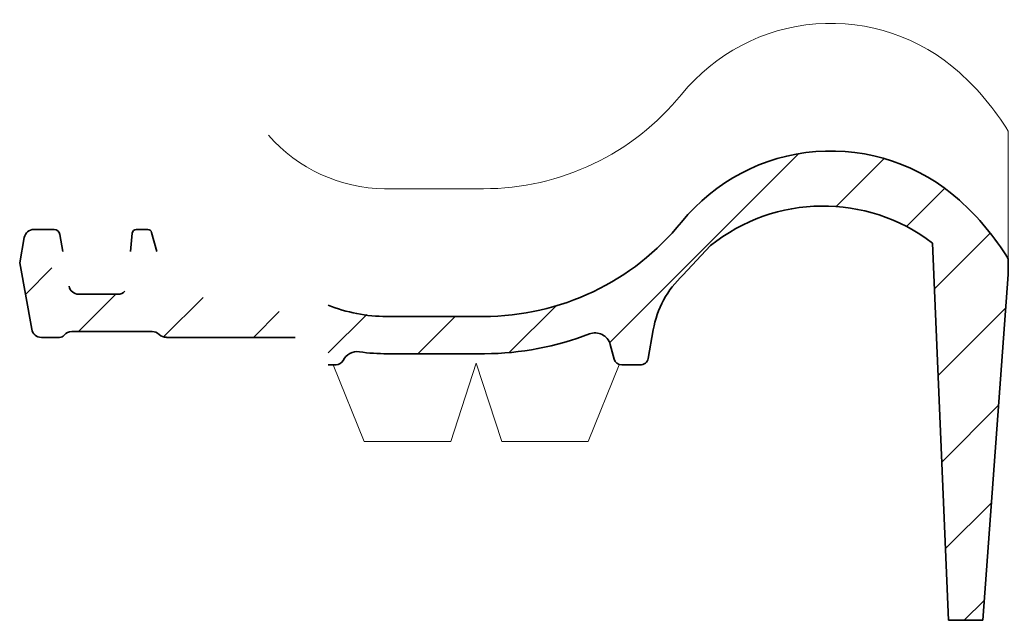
# Model space of a CAD drawing. Header units: metres. Extents: x -136 to 96, y -60 to 81.
import ezdxf

# ---------------------------------------------------------------- set-up
doc = ezdxf.new("R2010")
doc.units = ezdxf.units.M
doc.layers.add('A-DETL-GENF', color=92, linetype='Continuous', lineweight=18)

# ---------------------------------------------------------------- blocks, each defined once
blk = doc.blocks.new('47 dakpan F12U hor - gevelpan rechts-1591649-00_0 Basismaterialen')
at = {"layer": 'A-DETL-GENF', "lineweight": 13}
h = blk.add_hatch(dxfattribs=at)
h.set_pattern_fill('FP_112', color=256, style=0, pattern_type=2)
h.set_pattern_definition([(45, (8119.317, 1164.54), (-10.606602, 10.606602), [])])
h.paths.add_polyline_path([(89.67, -60), (95.67, 21.2), (95.67, 24.88), (90.43, 32.2), (84.19, 38.68), (80.08, 41.96), (75.68, 44.7), (70.95, 46.93), (66.01, 48.61), (60.9, 49.7), (55.7, 50.2), (50.47, 50.08), (45.3, 49.38), (40.24, 48.07), (35.37, 46.19), (30.74, 43.76), (26.43, 40.81), (22.51, 37.41), (14.46, 28.57), (9.5, 24.2), (4.05, 20.38), (-1.79, 17.18), (-7.95, 14.66), (-14.35, 12.83), (-20.88, 11.74), (-27.56, 11.36), (-50.26, 11.36), (-58.05, 12.19), (-64, 14.16), (-64, 0), (-61.74, 0.05), (-61.36, 0.18), (-61.01, 0.4), (-60.72, 0.69), (-59.99, 1.8), (-59.31, 2.42), (-58.49, 2.86), (-57.59, 3.07), (-56.67, 3.06), (-53.4, 2.71), (-50.11, 2.6), (-27.27, 2.6), (-20.96, 2.92), (-14.76, 3.81), (-8.66, 5.26), (-2.68, 7.27), (-1.82, 7.49), (-0.94, 7.5), (-0.08, 7.3), (0.71, 6.9), (1.38, 6.33), (1.89, 5.61), (2.22, 4.79), (3.14, 1.37), (3.33, 0.92), (3.62, 0.54), (4, 0.25), (4.44, 0.07), (4.92, 0), (9.66, 0.03), (10.09, 0.16), (10.47, 0.39), (10.79, 0.71), (11.02, 1.1), (11.15, 1.52), (12.33, 8.23), (13.71, 12.98), (16.07, 17.33), (19.3, 21.07), (25.77, 28.01), (29.6, 30.74), (33.65, 33.01), (37.96, 34.83), (42.44, 36.16), (47.05, 36.98), (51.71, 37.3), (56.38, 37.09), (61.01, 36.37), (65.52, 35.14), (69.87, 33.43), (73.97, 31.25), (77.86, 28.6), (81.67, -60)])
h.paths.add_polyline_path([(-127.05, 6.45), (-126.74, 6.49), (-126.45, 6.59), (-126.19, 6.75), (-125.61, 7.33), (-125.19, 7.6), (-124.71, 7.77), (-124.21, 7.83), (-104.9, 7.79), (-104.46, 7.65), (-104.06, 7.44), (-103.33, 6.84), (-102.91, 6.61), (-102.44, 6.48), (-101.96, 6.45), (-71.75, 6.45), (-71.82, 6.98), (-72.77, 9.4), (-74.28, 11.52), (-76.27, 13.2), (-78.61, 14.33), (-81.16, 14.86), (-111.72, 17.31), (-111.81, 17.2), (-112.27, 16.87), (-112.8, 16.66), (-113.37, 16.59), (-122.58, 16.59), (-123.12, 16.65), (-123.62, 16.83), (-124.07, 17.13), (-124.43, 17.52), (-124.7, 17.98), (-124.87, 18.48), (-125.27, 18.56), (-126.5, 19.16), (-127.54, 20.04), (-128.33, 21.14), (-128.83, 22.41), (-129, 23.77), (-129, 26.59), (-126.28, 26.59), (-127.09, 30.96), (-127.25, 31.24), (-127.47, 31.47), (-127.74, 31.65), (-128.04, 31.76), (-128.36, 31.8), (-133.1, 31.8), (-133.63, 31.74), (-134.13, 31.55), (-134.58, 31.26), (-134.95, 30.87), (-135.22, 30.41), (-135.37, 29.89), (-136.42, 23.96), (-133.62, 8.36), (-133.47, 7.84), (-133.2, 7.38), (-132.84, 6.99), (-132.39, 6.7), (-131.89, 6.51), (-131.35, 6.45)])
h.paths.add_polyline_path([(-106.81, 26.59), (-104.26, 26.59), (-105.56, 31.34), (-105.71, 31.53), (-105.9, 31.67), (-106.12, 31.76), (-106.36, 31.8), (-109.31, 31.77), (-109.7, 31.56), (-109.85, 31.38), (-110, 30.96), (-110.38, 26.59)])
at = {"layer": 'A-DETL-GENF'}
for p, q in [((95.67, 24.88), (95.67, 54.88)), ((-34.78, 41.36), (-50.75, 41.36)), ((-27.55, 41.36), (-34.78, 41.36)), ((-29.25, 0.42), (-35.24, -18)), ((-29.25, 0.42), (-23.27, -18)), ((-55.58, -18), (-62.85, 0)), ((-2.93, -18), (4.34, 0)), ((-35.24, -18), (-55.58, -18)), ((-23.27, -18), (-2.93, -18))]:
    blk.add_line(p, q, dxfattribs=at)
at = {"layer": 'A-DETL-GENF', "lineweight": 35}
for p, q in [((-128.36, 31.8), (-133.1, 31.8)), ((-126.28, 26.59), (-127, 30.65)), ((-110, 30.96), (-110.38, 26.59)), ((-106.36, 31.8), (-109.08, 31.8)), ((-104.26, 26.59), (-105.47, 31.11)), ((-135.37, 29.89), (-136.42, 23.96)), ((19.3, 21.07), (25.77, 28.01)), ((77.86, 28.6), (81.67, -60)), ((-136.42, 23.96), (-133.62, 8.36)), ((95.67, 21.2), (95.67, 24.88)), ((89.67, -60), (95.67, 21.2)), ((-113.37, 16.59), (-122.58, 16.59)), ((-27.56, 11.36), (-50.26, 11.36)), ((-124.21, 7.83), (-105.35, 7.83)), ((11.15, 1.52), (12.33, 8.23)), ((-131.35, 6.45), (-127.05, 6.45)), ((-101.96, 6.45), (-71.75, 6.45)), ((2.22, 4.79), (3.14, 1.37)), ((-50.11, 2.6), (-27.27, 2.6)), ((-64, 0), (-62.15, 0)), ((4.92, 0), (9.22, 0)), ((81.67, -60), (89.67, -60))]:
    blk.add_line(p, q, dxfattribs=at)
at = {"layer": 'A-DETL-GENF'}
for centre, radius, start, end in [((54.03, 35.07), 45.16, 48.1013, 140.9429), ((42.96, 22.72), 61.74, 31.388, 48.1013), ((-27.56, 101.28), 59.92, 270.0075, 320.9429), ((-50.28, 78.22), 36.87, 221.2047, 269.2628)]:
    blk.add_arc(centre, radius, start, end, dxfattribs=at)
at = {"layer": 'A-DETL-GENF', "lineweight": 35}
for centre, radius, start, end in [((54.03, 5.07), 45.16, 48.0959, 140.9422), ((52.2, -4.93), 42.23, 52.5678, 128.7451), ((42.95, -7.28), 61.75, 31.3883, 48.0959), ((-27.56, 71.28), 59.92, 270, 320.9422), ((-133.1, 29.49), 2.3, 90, 169.9877), ((-128.36, 30.41), 1.38, 10.0086, 90.0007), ((-109.08, 30.88), 0.921, 90, 174.9984), ((-106.36, 30.88), 0.92, 15.0125, 90.0016), ((35.02, 4.23), 23.05, 133.0321, 169.9948), ((-122.58, 18.89), 2.3, 190.5333, 270), ((-113.37, 18.89), 2.3, 270, 316.1336), ((-50.26, 48.23), 36.87, 248.0437, 270), ((-131.35, 8.76), 2.3, 190.0051, 269.9999), ((-127.05, 7.83), 1.38, 270, 321.3113), ((-124.17, 5.53), 2.31, 91.1792, 141.3113), ((-105.35, 5.53), 2.3, 44.4329, 90), ((-102.06, 8.76), 2.3, 224.4329, 272.4317), ((-27.56, 71.28), 68.67, 270.2416, 291.2465), ((-1.34, 3.83), 3.69, 15.0222, 111.2465), ((-57.19, -0.59), 3.69, 81.9229, 153.8506), ((-50.26, 48.23), 45.63, 261.9199, 270.1874), ((-62.15, 1.84), 1.84, 270, 333.8506), ((4.92, 1.84), 1.84, 195.0222, 270), ((9.33, 1.84), 1.84, 266.3882, 349.9689)]:
    blk.add_arc(centre, radius, start, end, dxfattribs=at)

msp = doc.modelspace()

# ---------------------------------------------------------------- block references
msp.add_blockref('47 dakpan F12U hor - gevelpan rechts-1591649-00_0 Basismaterialen', (0, 0))

doc.saveas('drawing.dxf')
